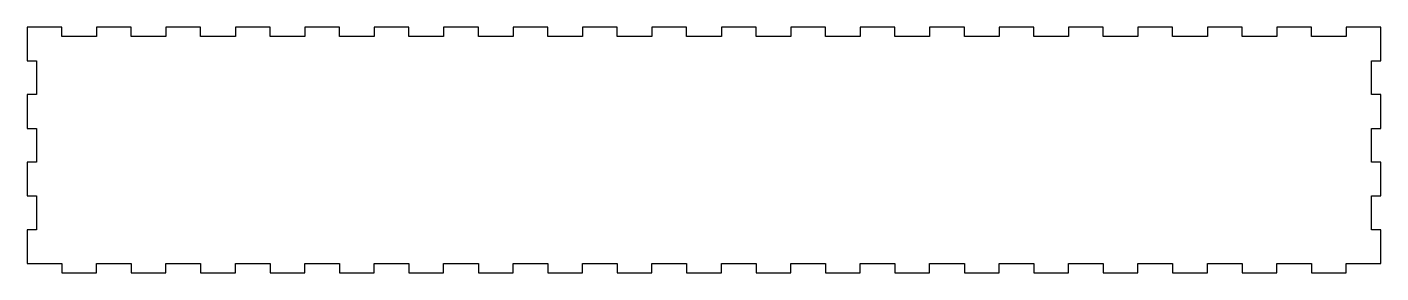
# Model space of a CAD drawing. Header units: millimetres. Extents: x -645 to -215, y 0 to 78.
import ezdxf

# ---------------------------------------------------------------- set-up
doc = ezdxf.new("R2010")
doc.units = ezdxf.units.MM
doc.layers.get('0').update_dxf_attribs({"linetype": 'CONTINUOUS'})

msp = doc.modelspace()

# ---------------------------------------------------------------- linework, layer by layer
msp.add_lwpolyline([(-218, 24.43), (-215, 24.43), (-215, 35.14), (-218, 35.14), (-218, 45.86), (-215, 45.86), (-215, 56.57), (-218, 56.57), (-218, 67.29), (-215, 67.29), (-215, 78), (-226.03, 78), (-226.03, 75), (-237.05, 75), (-237.05, 78), (-248.08, 78), (-248.08, 75), (-259.1, 75), (-259.1, 78), (-270.13, 78), (-270.13, 75), (-281.15, 75), (-281.15, 78), (-292.18, 78), (-292.18, 75), (-303.21, 75), (-303.21, 78), (-314.23, 78), (-314.23, 75), (-325.26, 75), (-325.26, 78), (-336.28, 78), (-336.28, 75), (-347.31, 75), (-347.31, 78), (-358.33, 78), (-358.33, 75), (-369.36, 75), (-369.36, 78), (-380.38, 78), (-380.38, 75), (-391.41, 75), (-391.41, 78), (-402.44, 78), (-402.44, 75), (-413.46, 75), (-413.46, 78), (-424.49, 78), (-424.49, 75), (-435.51, 75), (-435.51, 78), (-446.54, 78), (-446.54, 75), (-457.56, 75), (-457.56, 78), (-468.59, 78), (-468.59, 75), (-479.62, 75), (-479.62, 78), (-490.64, 78), (-490.64, 75), (-501.67, 75), (-501.67, 78), (-512.69, 78), (-512.69, 75), (-523.72, 75), (-523.72, 78), (-534.74, 78), (-534.74, 75), (-545.77, 75), (-545.77, 78), (-556.79, 78), (-556.79, 75), (-567.82, 75), (-567.82, 78), (-578.85, 78), (-578.85, 75), (-589.87, 75), (-589.87, 78), (-600.9, 78), (-600.9, 75), (-611.92, 75), (-611.92, 78), (-622.95, 78), (-622.95, 75), (-633.97, 75), (-633.97, 78), (-645, 78), (-645, 67.29), (-642, 67.29), (-642, 56.57), (-645, 56.57), (-645, 45.86), (-642, 45.86), (-642, 35.14), (-645, 35.14), (-645, 24.43), (-642, 24.43), (-642, 13.71), (-645, 13.71), (-645, 3), (-633.97, 3), (-633.97, 0), (-622.95, 0), (-622.95, 3), (-611.92, 3), (-611.92, 0), (-600.9, 0), (-600.9, 3), (-589.87, 3), (-589.87, 0), (-578.85, 0), (-578.85, 3), (-567.82, 3), (-567.82, 0), (-556.79, 0), (-556.79, 3), (-545.77, 3), (-545.77, 0), (-534.74, 0), (-534.74, 3), (-523.72, 3), (-523.72, 0), (-512.69, 0), (-512.69, 3), (-501.67, 3), (-501.67, 0), (-490.64, 0), (-490.64, 3), (-479.62, 3), (-479.62, 0), (-468.59, 0), (-468.59, 3), (-457.56, 3), (-457.56, 0), (-446.54, 0), (-446.54, 3), (-435.51, 3), (-435.51, 0), (-424.49, 0), (-424.49, 3), (-413.46, 3), (-413.46, 0), (-402.44, 0), (-402.44, 3), (-391.41, 3), (-391.41, 0), (-380.38, 0), (-380.38, 3), (-369.36, 3), (-369.36, 0), (-358.33, 0), (-358.33, 3), (-347.31, 3), (-347.31, 0), (-336.28, 0), (-336.28, 3), (-325.26, 3), (-325.26, 0), (-314.23, 0), (-314.23, 3), (-303.21, 3), (-303.21, 0), (-292.18, 0), (-292.18, 3), (-281.15, 3), (-281.15, 0), (-270.13, 0), (-270.13, 3), (-259.1, 3), (-259.1, 0), (-248.08, 0), (-248.08, 3), (-237.05, 3), (-237.05, 0), (-226.03, 0), (-226.03, 3), (-215, 3), (-215, 13.71), (-218, 13.71)], close=True)

doc.saveas('drawing.dxf')
